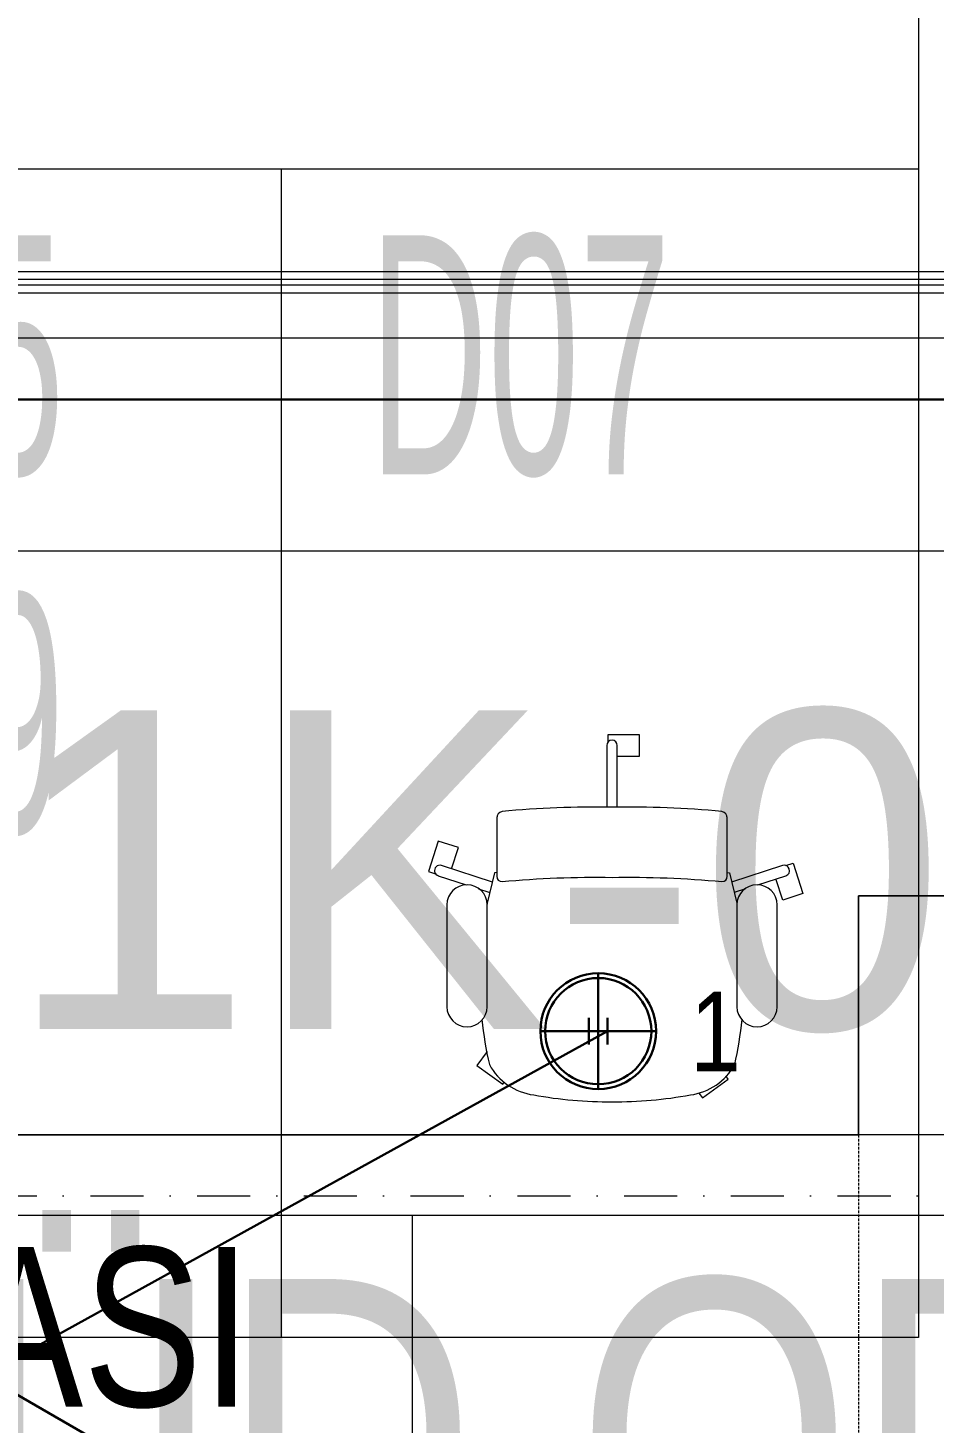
# Model space of a CAD drawing. Extents: x -9058 to 11890, y 0 to 7444.
# Drawn here: x 9593.7 to 9764.3, y 2523.1 to 2785.8 of the extents above; entities that cross this region are included whole.
import ezdxf
from ezdxf.enums import TextEntityAlignment as Align

# ---------------------------------------------------------------- set-up
doc = ezdxf.new("R2010")
doc.units = 0
doc.header["$LTSCALE"] = 10
doc.header["$MEASUREMENT"] = 0
for name, pattern in [('DASHDOT', [1, 0.5, -0.25, 0, -0.25]), ('DOT2', [0.125, 0, -0.125]), ('HIDDEN', [0.375, 0.25, -0.125])]:
    doc.linetypes.add(name, pattern=pattern)
doc.layers.get('0').update_dxf_attribs({"color": 9, "lineweight": 9})
for name, color, linetype, lineweight in [('05', 9, 'Continuous', 9), ('06D', 9, 'Continuous', 9), ('10', 9, 'Continuous', 9), ('15', 9, 'Continuous', 9), ('20', 9, 'DOT2', 9), ('21_mahal200', 9, 'Continuous', 9), ('21_mahal200 @ 10 (1)', 9, 'Continuous', 9), ('21_mahal200 @ 10 (2)', 9, 'Continuous', 9), ('21_mahal200 @ 20', 9, 'Continuous', 9), ('24', 9, 'DASHDOT', 9), ('40A', 9, 'Continuous', 9), ('E-Aydınlatma', 4, 'Continuous', 30), ('E-KABLO', 7, 'Continuous', 30)]:
    doc.layers.add(name, color=color, linetype=linetype, lineweight=lineweight)
doc.styles.add('Arial', font='arial.ttf', dxfattribs={"height": 2.5})
doc.styles.add('MuuM_TEXT-STANDART', font='ARIALN.TTF')

# ---------------------------------------------------------------- blocks, each defined once
blk = doc.blocks.new('0a_roomno2')
blk.add_lwpolyline([(30, -16), (0, -16), (0, 0), (30, 0)], close=True)
for points in [[(0, 0), (30, 0)], [(0, -5), (30, -5)], [(24, -5), (24, -16)]]:
    blk.add_lwpolyline(points)
at = {"layer": '40A'}
blk.add_lwpolyline([(0, 0), (30, 0)], dxfattribs=at)
at = {"style": 'Arial'}
blk.add_attdef('ODANO', (0, 1.505), '', height=3, dxfattribs=at)
blk.add_attdef('MEKANADI', text='', height=3, dxfattribs=at).set_placement((0.525, -4.75), align=Align.BOTTOM_LEFT)
at = {"style": 'MuuM_TEXT-STANDART', "width": 0.6}
for tag, p in [('YER01', (15, -7)), ('TAVAN01', (20.625, -7)), ('DUVAR01', (26.25, -7)), ('YER02', (15, -10.375)), ('TAVAN02', (20.625, -10.375)), ('DUVAR02', (26.25, -10.375)), ('YER03', (15, -13.75)), ('TAVAN03', (20.625, -13.75)), ('DUVAR03', (26.25, -13.75))]:
    blk.add_attdef(tag, text='', height=2.25, dxfattribs=at).set_placement(p, align=Align.MIDDLE_CENTER)
at = {"style": 'MuuM_TEXT-STANDART'}
blk.add_attdef('M2', text='', height=2.25, dxfattribs=at).set_placement((1.323, -7.805), align=Align.MIDDLE_LEFT)
at = {"style": 'MuuM_TEXT-STANDART', "width": 0.6}
blk.add_attdef('TEMIZTAVANYUKSEKLIGI', text='', height=2.25, dxfattribs=at).set_placement((2.7, -13.162), align=Align.MIDDLE_LEFT)
blk = doc.blocks.new('*U651')
at = {"layer": '21_mahal200 @ 20'}
ref = blk.add_blockref('0a_roomno2', (9161.34, 2859.21), dxfattribs=dict(at, xscale=20, yscale=20, zscale=20))
ref.add_attrib('TAVAN01', 'T05', dxfattribs={"layer": '0', "height": 45, "style": 'MuuM_TEXT-STANDART', "width": 0.6}).set_placement((9573.84, 2724.21), align=Align.MIDDLE_CENTER)
ref.add_attrib('DUVAR01', 'D07', dxfattribs={"layer": '0', "height": 45, "style": 'MuuM_TEXT-STANDART', "width": 0.6}).set_placement((9686.34, 2724.21), align=Align.MIDDLE_CENTER)
ref.add_attrib('TAVAN02', 'T09', dxfattribs={"layer": '0', "height": 45, "style": 'MuuM_TEXT-STANDART', "width": 0.6}).set_placement((9573.84, 2656.71), align=Align.MIDDLE_CENTER)
blk = doc.blocks.new('*U357')
at = {"layer": '06D'}
for points in [[(-3.99, 493.03), (-3.99, 4.95)], [(0.01, 493.03), (0.01, 4.96)]]:
    blk.add_lwpolyline(points, dxfattribs=at)
at = {"layer": '15'}
for points in [[(-2.5, 496.02), (-2.5, 1.96)], [(-1.5, 1.96), (-1.5, 496.02)]]:
    blk.add_lwpolyline(points, dxfattribs=at)
blk = doc.blocks.new('p-porsche_mobilya')
for points in [[(0, 0), (0, 140), (65, 140), (65, 95)], [(0, 95), (235, 95), (235, 0), (0, 0)], [(245, 25), (290, 25), (290, 70), (245, 70)], [(172.5, -10), (172.5, -55), (217.5, -55), (217.5, -10)]]:
    blk.add_lwpolyline(points)
for points in [[(65, 95), (65, 140), (0, 140), (0, 0), (235, 0), (235, 95)], [(295, 75), (245, 75), (245, 20), (295, 20)], [(222.5, -60), (222.5, -10), (167.5, -10), (167.5, -60)]]:
    blk.add_lwpolyline(points, close=True)
at = {"layer": '20', "linetype": 'HIDDEN', "ltscale": 0.2}
blk.add_lwpolyline([(65, 95), (65, 0), (65, 0)], dxfattribs=at)
blk = doc.blocks.new('p-sand-porsche')
at = {"layer": '05', "ltscale": 0.02}
for points in [[(-1.61, 30.22), (-5.6, 28.92), (-6.84, 32.73), (-1.13, 34.58), (-0.7, 33.25)], [(-2.21, 32.08), (-2.21, 32.08)], [(-0.32, 32.74), (1.4, 27.44)], [(2.15, 25.12), (2.84, 23)], [(32.8, 23.53), (35.41, 25.43), (38.94, 20.57), (38.57, 20.31)], [(-0.9, 21.7), (-0.84, 22.1), (4.86, 23.5), (5.04, 23.53)], [(-22.84, -1), (-22.84, -5.2), (-26.84, -5.2), (-26.84, 0.8), (-25.44, 0.8)], [(-24.79, 1), (-24.79, 1)], [(-25.83, -0.08), (-25.81, -0.08)], [(-24.79, -1), (-24.79, -1)], [(40.65, -16.37), (41.53, -17.01), (38, -21.87), (37.36, -21.4)], [(-0.9, -21.7), (-0.84, -22.1), (4.86, -23.5), (5.04, -23.53)], [(2.15, -25.12), (2.84, -23)], [(-2.22, -32.75), (-2.65, -34.09), (3.05, -35.94), (4.29, -32.14), (0.29, -30.84)], [(-2.21, -32.07), (-2.21, -32.07)], [(-0.31, -32.69), (-0.31, -32.69)]]:
    blk.add_lwpolyline(points, dxfattribs=at)
for points in [[(0.89, 22.53), (-2.23, 32.12, -1.025339), (-0.31, 32.69), (-0.31, 32.69)], [(24.36, 31.1, -0.990997), (24.36, 23.5), (5.16, 23.5, -0.990997), (5.16, 31.1), (24.36, 31.1)], [(26.76, 24.5, -0.029436), (35.26, 23.1, -0.236009), (40.96, 14.75, -0.045719), (42.26, -0.02)], [(-13.2, 0, -0.028751), (-12.4, 20.7, -0.357908), (-11.18, 21.7)], [(-11.39, 21.7), (-0.2, 21.7, -0.413901), (0.8, 20.7, 0.028751), (0, 0)], [(-13.22, -1), (-24.84, -1, -1), (-24.84, 1), (-13.22, 1)], [(42.26, 0.02, -0.045719), (40.96, -14.75, -0.236009), (35.26, -23.1, -0.029436), (26.76, -24.5)], [(-11.18, -21.7, -0.357908), (-12.4, -20.7, -0.028751), (-13.2, 0)], [(0, 0, 0.028751), (0.8, -20.7, -0.413901), (-0.2, -21.7), (-11.39, -21.7)], [(1.4, -27.44), (-0.32, -32.74, -1), (-2.23, -32.12), (0.89, -22.52)], [(24.36, -31.1), (5.16, -31.1, -0.990997), (5.16, -23.5), (24.36, -23.5, -0.990997), (24.36, -31.1)]]:
    blk.add_lwpolyline(points, format="xyb", dxfattribs=at)
blk = doc.blocks.new('*U663')
at = {"layer": '21_mahal200 @ 10 (1)'}
ref = blk.add_blockref('0a_roomno2', (9366, 2562.2), dxfattribs=dict(at, xscale=10, yscale=10, zscale=10))
ref.add_attrib('MEKANADI', 'SAT.MÜD.ODASI', dxfattribs={"layer": '0', "height": 30, "style": 'Arial', "width": 0.8}).set_placement((9371.25, 2517.2), align=Align.BOTTOM_LEFT)
at = {"layer": '21_mahal200 @ 10 (2)'}
ref = blk.add_blockref('0a_roomno2', (9366, 2562.2), dxfattribs=dict(at, xscale=10, yscale=10, zscale=10))
ref.add_attrib('MEKANADI', 'SAT.MÜD.ODASI', dxfattribs={"layer": '0', "height": 30, "style": 'Arial', "width": 0.8}).set_placement((9371.25, 2517.2), align=Align.BOTTOM_LEFT)
at = {"layer": '21_mahal200 @ 20'}
ref = blk.add_blockref('0a_roomno2', (9366, 2562.2), dxfattribs=dict(at, xscale=20, yscale=20, zscale=20))
ref.add_attrib('ODANO', ' PRS-1K-09', (9366, 2597.3), dxfattribs={"layer": '0', "height": 60, "style": 'Arial'})
ref.add_attrib('MEKANADI', 'SAT.MÜD.ODASI', dxfattribs={"layer": '0', "height": 60, "style": 'Arial', "width": 0.8}).set_placement((9376.5, 2472.2), align=Align.BOTTOM_LEFT)
blk = doc.blocks.new('p-dolay-porschee')
blk.add_lwpolyline([(0, 0), (100, 0), (100, -100), (0, -100)], close=True)
blk = doc.blocks.new('0_downlight')
for p, q in [((0, -10.9), (0, 10.9)), ((-10.9, 0), (10.9, 0)), ((-1.75, 2.5), (-1.75, -2.5)), ((-1.75, 0), (1.75, 0)), ((1.75, 2.5), (1.75, -2.5))]:
    blk.add_line(p, q)
for radius in [10.9, 10]:
    blk.add_circle((0, 0), radius)

msp = doc.modelspace()

# ---------------------------------------------------------------- linework, layer by layer
at = {"layer": '24', "ltscale": 2}
msp.add_lwpolyline([(7012.53, 2565.87), (10535.06, 2565.87)], dxfattribs=at)
at = {"layer": 'E-KABLO', "color": 6}
for p, q in [((9338.48, 2715.78), (9824.25, 2715.81)), ((9702.81, 2464.23), (9468.81, 2599.37)), ((9702.81, 2596.87), (9467.06, 2466.73))]:
    msp.add_line(p, q, dxfattribs=at)

# ---------------------------------------------------------------- block references
at = {"layer": '05', "xscale": -0.4, "yscale": 4.8, "rotation": 90}
msp.add_blockref('p-dolay-porschee', (9344.07, 2727.33), dxfattribs=at)
at = {"layer": '05', "xscale": -1, "rotation": 90}
msp.add_blockref('p-sand-porsche', (9703.65, 2625.82), dxfattribs=at)
at = {"layer": '05', "transparency": 33554610, "xscale": -1}
msp.add_blockref('p-porsche_mobilya', (9815.06, 2482.33), dxfattribs=at)
at = {"layer": '10', "rotation": 90}
msp.add_blockref('*U357', (9833.06, 2739.87), dxfattribs=at)
at = {"layer": '21_mahal200', "color": 6}
for name in ['*U651', '*U663']:
    msp.add_blockref(name, (0, 0), dxfattribs=at)
at = {"layer": 'E-Aydınlatma'}
ref = msp.add_blockref('0_downlight', (9701.06, 2596.87), dxfattribs=at)
ref.add_attrib('AYDINLATMA', '1', (9718.35, 2589.3), dxfattribs={"layer": '0', "height": 15, "style": 'MuuM_TEXT-STANDART'})

doc.saveas('drawing.dxf')
